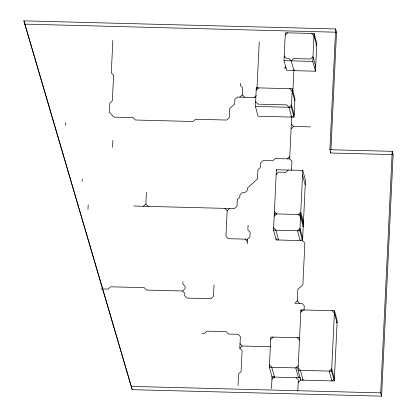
<?xml version="1.0" encoding="UTF-8"?>
<svg xmlns="http://www.w3.org/2000/svg" width="417" height="417" viewBox="0 0 417 417"><rect width="100%" height="100%" fill="white"/><g stroke="black" fill="none" stroke-linecap="round" stroke-linejoin="round"><path stroke-width="0.63" d="M65.578 125.173L65.688 122.848M82.102 181.411L82.217 179.091M87.966 209.47L88.19 204.825M112.845 40.36L111.292 72.876L113.58 75.263L112.361 100.81L109.853 103.067L109.41 112.361L113.982 117.13L133.169 117.625L135.452 120.013L193.008 121.509L195.516 119.246L226.692 120.054L229.199 117.797L229.642 108.509L234.662 103.984L234.88 99.34L237.393 97.083L255.939 97.562M112.543 147.321L112.877 140.352M143.344 206.259L145.856 203.996L146.409 192.383M182.964 281.699L182.855 284.019L185.143 286.406L185.028 288.726L182.521 290.988L146.549 290.055L144.261 287.667L110.693 286.797L108.18 289.054L100.987 288.872M214.03 284.832L213.473 296.44L210.966 298.702L186.983 298.082L184.7 295.695L184.809 293.37L182.521 290.988M229.673 208.5L227.166 210.757L225.946 236.309L228.235 238.691L247.422 239.191L249.929 236.929L250.148 232.285L247.865 229.897L248.084 225.253M240.453 83.207L240.343 85.532L242.631 87.914L242.298 94.883L239.791 97.145M238.039 385.444L238.597 373.83L241.104 371.573L242.1 350.671L239.811 348.284L240.369 336.67L238.081 334.288L228.49 334.038L226.202 331.656L207.014 331.155L204.507 333.418L202.109 333.355M247.198 243.836L247.422 239.191M255.402 106.408L256.288 87.825L292.26 88.758L294.944 98.574L294.058 117.156L258.087 116.223L255.402 106.408L291.374 107.341L294.058 117.156M257.023 88.175L259.233 41.841M302.768 170.423L299.891 230.804L302.575 240.625L276.195 239.937L273.51 230.121L276.393 169.735L302.768 170.423L305.458 180.238L302.575 240.625L304.863 243.007L302.867 284.811L297.847 289.33L297.295 300.944L294.788 303.206L301.981 303.394L304.269 305.776L304.05 310.305M300.193 377.76L272.056 377.025L269.372 367.21L270.81 337.019L299.588 337.765M283.998 60.642L285.327 32.771L314.105 33.516L316.79 43.332L315.461 71.203L286.682 70.457L283.998 60.642L312.776 61.388L315.461 71.203M276.195 239.937L276.257 238.639M271.503 388.639L272.087 376.342M291.374 107.341L292.26 88.758M291.519 170.386L291.952 161.285L289.669 158.898L291.66 117.094L288.976 107.278L286.688 104.891L257.909 104.146L255.626 101.758M292.87 91.719L293.876 70.645L291.191 60.83L288.903 58.443L286.505 58.38L284.217 55.998L284.556 57.223M300.787 378.798L300.725 380.096L298.035 370.28L300.918 309.899L334.491 310.769L337.176 320.584L334.293 380.971L300.725 380.096L298.212 382.358M312.776 61.388L314.105 33.516M297.801 391.026L298.327 380.033L296.039 377.651M329.873 149.719L335.633 28.95L23.884 20.85L132.194 389.671L381.591 396.15L393.116 154.608L392.22 151.34L329.873 149.719L330.764 152.992L393.116 154.608M330.764 152.992L330.827 151.689M330.921 149.745L336.529 32.218L335.633 28.95M334.293 380.971L331.609 371.156L334.491 310.769M381.591 396.15L380.695 392.877L392.22 151.34M285.218 35.096L287.725 32.834M256.179 90.15L258.686 87.888M291.191 60.83L293.698 58.568L310.488 59.005L312.995 56.743L315.679 66.558L314.845 67.314M285.65 66.944L284.394 68.07L286.192 68.117M254.177 97.515L256.267 95.634M294.715 69.889L293.876 70.645L293.115 69.847M288.976 107.278L291.483 105.016L294.167 114.831L293.333 115.587M292.499 116.338L291.66 117.094L290.899 116.296M291.108 128.707L293.615 126.445L310.404 126.883M287.266 158.835L289.779 156.578M276.169 174.379L278.681 172.122L285.874 172.31L288.382 170.047M274.178 216.188L276.685 213.926L274.396 211.544M302.627 222.798L303.461 222.042L300.777 212.227L298.27 214.489L300.553 216.871L303.237 226.686L302.476 225.894M301.011 239.806L300.177 240.562L297.493 230.747L300 228.485L302.685 238.3L301.851 239.056M239.811 348.284L242.324 346.027L270.461 346.756M270.701 339.339L273.208 337.082M300.808 312.218L303.315 309.961M271.947 379.35L274.454 377.088L271.769 367.273L269.481 364.891M298.259 365.636L295.752 367.898L298.436 377.713L299.27 376.958M332.735 380.153L331.896 380.909L329.211 371.094L331.724 368.831L334.408 378.646L333.569 379.402M24.78 24.123L336.529 32.218M289.669 158.898L275.277 158.523L272.77 160.785L263.179 160.535L260.667 162.797L260.448 167.441L257.935 169.703L257.492 178.992L247.458 188.031L247.349 190.355L244.842 192.612L242.444 192.555L239.931 194.812L239.822 197.137L237.315 199.394L236.981 206.363L234.474 208.625L133.753 206.008M273.51 230.121L299.891 230.804M269.372 367.21L298.15 367.961L300.438 370.343L303.123 380.158L302.356 379.366M298.035 370.28L331.609 371.156M23.884 20.85L131.298 386.397L380.695 392.877M311.707 33.454L313.996 35.841L316.68 45.656L315.914 44.864M289.862 88.696L292.15 91.083L294.835 100.898L294.074 100.101M291.327 124.063L293.615 126.445M242.298 94.883L244.586 97.265M273.62 227.797L275.908 230.184L278.592 239.999L277.831 239.207M332.094 310.707L334.382 313.089L337.066 322.904L336.305 322.112M224.878 208.375L227.166 210.757M245.019 239.129L247.307 241.511M297.295 300.944L299.583 303.331M297.191 337.702L299.479 340.09M145.856 203.996L148.139 206.379M273.693 376.296L274.454 377.088M240.036 343.639L242.324 346.027M302.549 175.067L305.234 184.882M303.352 224.367L300.667 214.552L274.287 213.864L274.621 215.089M256.288 87.825L256.627 89.05M276.393 169.735L276.726 170.965M300.918 309.899L301.256 311.124M131.298 386.397L132.194 389.671"/></g></svg>
